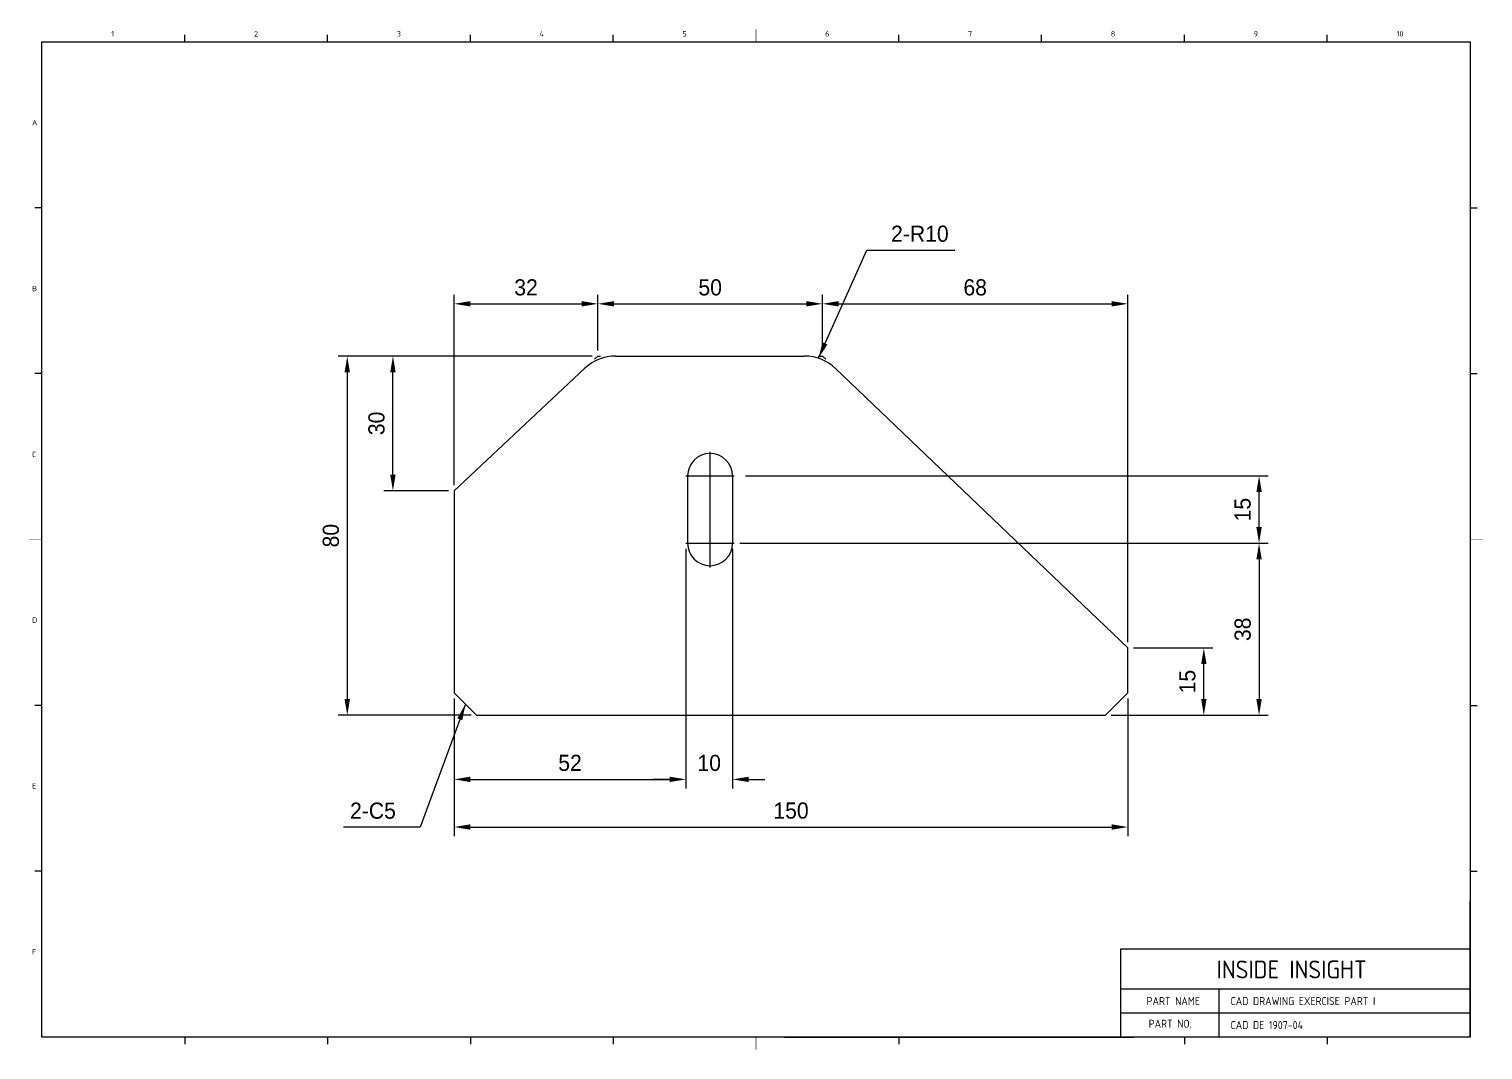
# Model space of a CAD drawing. Header units: inches. Extents: x 328 to 12229, y 132 to 477.
# Drawn here: x 1499.3 to 1823, y 137.6 to 364.9 of the extents above; entities that cross this region are included whole.
import ezdxf

# ---------------------------------------------------------------- set-up
doc = ezdxf.new("R2010")
doc.units = ezdxf.units.IN
doc.header["$MEASUREMENT"] = 0
for name, pattern in [('C1', [3.52, 3, -0.2, 0.12, -0.2]), ('C2', [7.05, 6, -0.4, 0.25, -0.4]), ('D2', [11.2, 8, -0.8, 0.4, -0.8, 0.4, -0.8])]:
    doc.linetypes.add(name, pattern=pattern)
doc.layers.add('1', color=1, linetype='C2')
doc.layers.add('3', color=3, linetype='D2')
doc.styles.add('A', font='GENISO', dxfattribs={"bigfont": 'WHGTXT'})
doc.styles.get("Standard").update_dxf_attribs({"font": 'gulim.ttc'})
doc.dimstyles.new('inside insight', dxfattribs={"dimscale": 20, "dimtxt": 0.18, "dimasz": 0.18, "dimexe": 0.1, "dimexo": 0.0625, "dimgap": 0.09, "dimtad": 1, "dimdec": 0, "dimzin": 0, "dimdsep": 46, "dimtxsty": 'Standard', "dimcen": 0.09, "dimclrd": 3, "dimclre": 3, "dimclrt": 2, "dimadec": 0, "dimazin": 0, "dimtfac": 1, "dimtdec": 0, "dimtofl": 0, "dimtmove": 0, "dimatfit": 3, "dimfxl": 0, "dimtolj": 1, "dimtzin": 0, "dimarcsym": 0})

# ---------------------------------------------------------------- blocks, each defined once
blk = doc.blocks.new('INSIDE INSIGHT TITLE BLOCK')
at = {"linetype": 'Continuous'}
for p, q in [((721.37, 362.03), (1039.37, 362.03)), ((721.37, 140.43), (721.37, 362.03)), ((1039.37, 362.03), (1039.37, 140.43)), ((1039.37, 140.43), (721.37, 140.43))]:
    blk.add_line(p, q, dxfattribs=at)
at = {"layer": '3', "color": 3, "linetype": 'Continuous'}
for p, q in [((753.17, 362.03), (753.17, 363.63)), ((784.97, 362.03), (784.97, 363.63)), ((848.57, 362.03), (848.57, 363.63)), ((912.17, 362.03), (912.17, 363.63)), ((943.97, 362.03), (943.97, 363.63)), ((975.77, 362.03), (975.77, 363.63)), ((1007.57, 362.03), (1007.57, 363.63)), ((721.37, 325.11), (719.77, 325.11)), ((1039.37, 325.11), (1040.97, 325.11)), ((721.37, 288.19), (719.77, 288.19)), ((1039.37, 288.19), (1040.97, 288.19)), ((721.37, 214.27), (719.77, 214.27)), ((1039.37, 214.27), (1040.97, 214.27)), ((721.37, 177.35), (719.77, 177.35)), ((1039.37, 177.35), (1040.97, 177.35)), ((1039.37, 140.43), (1039.37, 170.72)), ((1039.37, 160.03), (961.55, 160.03)), ((961.55, 160.03), (961.55, 140.43)), ((1039.37, 151.12), (961.55, 151.12)), ((983.53, 140.43), (983.53, 151.12)), ((1039.37, 145.77), (961.55, 145.77)), ((753.17, 140.43), (753.17, 138.83)), ((784.97, 140.43), (784.97, 138.83)), ((816.77, 140.43), (816.77, 138.83)), ((848.57, 140.43), (848.57, 138.83)), ((886.68, 140.43), (964.49, 140.43)), ((912.17, 140.43), (912.17, 138.83)), ((975.77, 140.43), (975.77, 138.83))]:
    blk.add_line(p, q, dxfattribs=at)
at = {"layer": '3', "linetype": 'Continuous'}
blk.add_line((816.77, 362.03), (816.77, 363.63), dxfattribs=at)
at = {"layer": '3', "color": 3, "linetype": 'Continuous', "const_width": 0.12}
for points in [[(880.37, 362.03), (880.37, 364.83)], [(721.37, 251.23), (718.57, 251.23)], [(1039.37, 251.23), (1042.17, 251.23)], [(880.37, 140.43), (880.37, 137.63)]]:
    blk.add_lwpolyline(points, dxfattribs=at)
at = {"linetype": 'Continuous', "style": 'A'}
for s, height, p in [('1', 1.2, (736.77, 363.23)), ('2', 1.2, (768.57, 363.23)), ('3', 1.2, (800.37, 363.23)), ('4', 1.2, (832.17, 363.23)), ('5', 1.2, (863.97, 363.23)), ('6', 1.2, (895.77, 363.23)), ('7', 1.2, (927.57, 363.23)), ('8', 1.2, (959.37, 363.23)), ('9', 1.2, (991.17, 363.23)), ('10', 1.2, (1022.97, 363.23)), ('A', 1.2, (719.17, 343.43)), ('B', 1.2, (719.17, 306.51)), ('C', 1.2, (719.17, 269.59)), ('D', 1.2, (719.17, 232.67)), ('E', 1.2, (719.17, 195.75)), ('F', 1.2, (719.17, 158.83)), ('PART NAME', 1.782, (967.34, 147.56)), ('PART NO.', 1.782, (967.81, 142.51))]:
    blk.add_text(s, height=height, dxfattribs=at).set_placement(p)
at = {"insert": (982.94, 157.48), "char_height": 3.9942, "width": 47.99, "attachment_point": 1, "style": 'A'}
blk.add_mtext('INSIDE INSIGHT', dxfattribs=at)
blk = doc.blocks.new('*D34')
at = {"color": 3, "lineweight": -2}
for p, q in [((1593.96, 263.33), (1593.96, 305.71)), ((1625.96, 293.33), (1625.96, 305.71)), ((1597.56, 303.71), (1622.36, 303.71))]:
    blk.add_line(p, q, dxfattribs=at)
at = {"color": 3}
for points in [[(1597.56, 304.31), (1597.56, 303.11), (1593.96, 303.71)], [(1622.36, 303.11), (1622.36, 304.31), (1625.96, 303.71)]]:
    blk.add_solid(points, dxfattribs=at)
at = {"layer": 'Defpoints', "color": 0}
for p in [(1625.96, 303.71), (1625.96, 292.08), (1593.96, 262.08)]:
    blk.add_point(p, dxfattribs=at)
at = {"color": 2, "insert": (1609.96, 307.35), "char_height": 3.6, "attachment_point": 5}
blk.add_mtext('\\A1;32', dxfattribs=at)
blk = doc.blocks.new('*D35')
at = {"color": 3, "lineweight": -2}
for p, q in [((1625.96, 293.33), (1625.96, 305.71)), ((1675.96, 293.33), (1675.96, 305.71)), ((1629.56, 303.71), (1672.36, 303.71))]:
    blk.add_line(p, q, dxfattribs=at)
at = {"color": 3}
for points in [[(1629.56, 304.31), (1629.56, 303.11), (1625.96, 303.71)], [(1672.36, 303.11), (1672.36, 304.31), (1675.96, 303.71)]]:
    blk.add_solid(points, dxfattribs=at)
at = {"layer": 'Defpoints', "color": 0}
for p in [(1675.96, 303.71), (1625.96, 292.08), (1675.96, 292.08)]:
    blk.add_point(p, dxfattribs=at)
at = {"color": 2, "insert": (1650.96, 307.35), "char_height": 3.6, "attachment_point": 5}
blk.add_mtext('\\A1;50', dxfattribs=at)
blk = doc.blocks.new('*D36')
at = {"color": 3, "lineweight": -2}
for p, q in [((1675.96, 293.33), (1675.96, 305.71)), ((1743.96, 228.33), (1743.96, 305.71)), ((1679.56, 303.71), (1740.36, 303.71))]:
    blk.add_line(p, q, dxfattribs=at)
at = {"color": 3}
for points in [[(1679.56, 304.31), (1679.56, 303.11), (1675.96, 303.71)], [(1740.36, 303.11), (1740.36, 304.31), (1743.96, 303.71)]]:
    blk.add_solid(points, dxfattribs=at)
at = {"layer": 'Defpoints', "color": 0}
for p in [(1743.96, 303.71), (1675.96, 292.08), (1743.96, 227.08)]:
    blk.add_point(p, dxfattribs=at)
at = {"color": 2, "insert": (1709.96, 307.35), "char_height": 3.6, "attachment_point": 5}
blk.add_mtext('\\A1;68', dxfattribs=at)
blk = doc.blocks.new('*D37')
at = {"color": 3, "lineweight": -2}
for p, q in [((1624.71, 292.08), (1568.15, 292.08)), ((1570.15, 288.48), (1570.15, 215.68)), ((1597.71, 212.08), (1568.15, 212.08))]:
    blk.add_line(p, q, dxfattribs=at)
at = {"color": 3}
for points in [[(1570.75, 288.48), (1569.55, 288.48), (1570.15, 292.08)], [(1569.55, 215.68), (1570.75, 215.68), (1570.15, 212.08)]]:
    blk.add_solid(points, dxfattribs=at)
at = {"layer": 'Defpoints', "color": 0}
for p in [(1625.96, 292.08), (1570.15, 212.08), (1598.96, 212.08)]:
    blk.add_point(p, dxfattribs=at)
at = {"color": 2, "insert": (1566.51, 252.08), "char_height": 3.6, "attachment_point": 5, "rotation": 90}
blk.add_mtext('\\A1;80', dxfattribs=at)
blk = doc.blocks.new('*D38')
at = {"color": 3, "lineweight": -2}
for p, q in [((1657.59, 250.38), (1775.18, 250.38)), ((1773.18, 246.78), (1773.18, 215.68)), ((1740.21, 212.08), (1775.18, 212.08))]:
    blk.add_line(p, q, dxfattribs=at)
at = {"color": 3}
for points in [[(1773.78, 246.78), (1772.58, 246.78), (1773.18, 250.38)], [(1772.58, 215.68), (1773.78, 215.68), (1773.18, 212.08)]]:
    blk.add_solid(points, dxfattribs=at)
at = {"layer": 'Defpoints', "color": 0}
for p in [(1656.34, 250.38), (1738.96, 212.08), (1773.18, 212.08)]:
    blk.add_point(p, dxfattribs=at)
at = {"color": 2, "insert": (1769.54, 231.23), "char_height": 3.6, "attachment_point": 5, "rotation": 90}
blk.add_mtext('\\A1;38', dxfattribs=at)
blk = doc.blocks.new('*D39')
at = {"color": 3, "lineweight": -2}
for p, q in [((1658.84, 265.38), (1775.18, 265.38)), ((1773.18, 253.98), (1773.18, 261.78)), ((1658.84, 250.38), (1775.18, 250.38))]:
    blk.add_line(p, q, dxfattribs=at)
at = {"color": 3}
for points in [[(1773.78, 261.78), (1772.58, 261.78), (1773.18, 265.38)], [(1772.58, 253.98), (1773.78, 253.98), (1773.18, 250.38)]]:
    blk.add_solid(points, dxfattribs=at)
at = {"layer": 'Defpoints', "color": 0}
for p in [(1657.59, 265.38), (1773.18, 265.38), (1657.59, 250.38)]:
    blk.add_point(p, dxfattribs=at)
at = {"color": 2, "insert": (1769.53, 257.88), "char_height": 3.6, "attachment_point": 5, "rotation": 90}
blk.add_mtext('\\A1;15', dxfattribs=at)
blk = doc.blocks.new('*D40')
at = {"color": 3, "lineweight": -2}
for p, q in [((1645.54, 249.13), (1645.54, 195.81)), ((1655.94, 249.13), (1655.94, 195.81)), ((1641.94, 197.81), (1638.34, 197.81)), ((1659.54, 197.81), (1663.14, 197.81))]:
    blk.add_line(p, q, dxfattribs=at)
at = {"color": 3}
for points in [[(1641.94, 197.21), (1641.94, 198.41), (1645.54, 197.81)], [(1659.54, 198.41), (1659.54, 197.21), (1655.94, 197.81)]]:
    blk.add_solid(points, dxfattribs=at)
at = {"layer": 'Defpoints', "color": 0}
for p in [(1645.54, 250.38), (1655.94, 250.38), (1655.94, 197.81)]:
    blk.add_point(p, dxfattribs=at)
at = {"color": 2, "insert": (1650.74, 201.46), "char_height": 3.6, "attachment_point": 5}
blk.add_mtext('\\A1;10', dxfattribs=at)
blk = doc.blocks.new('*D41')
at = {"color": 3, "lineweight": -2}
for p, q in [((1645.54, 247.88), (1645.54, 195.82)), ((1593.96, 215.83), (1593.96, 195.82)), ((1597.56, 197.82), (1641.94, 197.82))]:
    blk.add_line(p, q, dxfattribs=at)
at = {"color": 3}
for points in [[(1597.56, 198.42), (1597.56, 197.22), (1593.96, 197.82)], [(1641.94, 197.22), (1641.94, 198.42), (1645.54, 197.82)]]:
    blk.add_solid(points, dxfattribs=at)
at = {"layer": 'Defpoints', "color": 0}
for p in [(1645.54, 249.13), (1593.96, 217.08), (1645.54, 197.82)]:
    blk.add_point(p, dxfattribs=at)
at = {"color": 2, "insert": (1619.75, 201.47), "char_height": 3.6, "attachment_point": 5}
blk.add_mtext('\\A1;52', dxfattribs=at)
blk = doc.blocks.new('*D42')
at = {"color": 3, "lineweight": -2}
for p, q in [((1593.96, 215.83), (1593.96, 185.2)), ((1743.96, 215.83), (1743.96, 185.2)), ((1597.56, 187.2), (1740.36, 187.2))]:
    blk.add_line(p, q, dxfattribs=at)
at = {"color": 3}
for points in [[(1597.56, 187.8), (1597.56, 186.6), (1593.96, 187.2)], [(1740.36, 186.6), (1740.36, 187.8), (1743.96, 187.2)]]:
    blk.add_solid(points, dxfattribs=at)
at = {"layer": 'Defpoints', "color": 0}
for p in [(1593.96, 217.08), (1743.96, 217.08), (1743.96, 187.2)]:
    blk.add_point(p, dxfattribs=at)
at = {"color": 2, "insert": (1668.96, 190.85), "char_height": 3.6, "attachment_point": 5}
blk.add_mtext('\\A1;150', dxfattribs=at)
blk = doc.blocks.new('*D43')
at = {"color": 3, "lineweight": -2}
for p, q in [((1624.71, 292.08), (1578.32, 292.08)), ((1580.32, 265.68), (1580.32, 288.48)), ((1592.71, 262.08), (1578.32, 262.08))]:
    blk.add_line(p, q, dxfattribs=at)
at = {"color": 3}
for points in [[(1580.92, 288.48), (1579.72, 288.48), (1580.32, 292.08)], [(1579.72, 265.68), (1580.92, 265.68), (1580.32, 262.08)]]:
    blk.add_solid(points, dxfattribs=at)
at = {"layer": 'Defpoints', "color": 0}
for p in [(1580.32, 292.08), (1625.96, 292.08), (1593.96, 262.08)]:
    blk.add_point(p, dxfattribs=at)
at = {"color": 2, "insert": (1576.67, 277.08), "char_height": 3.6, "attachment_point": 5, "rotation": 90}
blk.add_mtext('\\A1;30', dxfattribs=at)
blk = doc.blocks.new('*D44')
at = {"color": 3, "lineweight": -2}
for p, q in [((1745.21, 227.08), (1762.88, 227.08)), ((1760.88, 215.68), (1760.88, 223.48)), ((1741.46, 212.08), (1762.88, 212.08))]:
    blk.add_line(p, q, dxfattribs=at)
at = {"color": 3}
for points in [[(1761.48, 223.48), (1760.28, 223.48), (1760.88, 227.08)], [(1760.28, 215.68), (1761.48, 215.68), (1760.88, 212.08)]]:
    blk.add_solid(points, dxfattribs=at)
at = {"layer": 'Defpoints', "color": 0}
for p in [(1743.96, 227.08), (1760.88, 227.08), (1740.21, 212.08)]:
    blk.add_point(p, dxfattribs=at)
at = {"color": 2, "insert": (1757.23, 219.58), "char_height": 3.6, "attachment_point": 5, "rotation": 90}
blk.add_mtext('\\A1;15', dxfattribs=at)

msp = doc.modelspace()

# ---------------------------------------------------------------- linework, layer by layer
for p, q in [((1625.236473, 291.39991), (1625.964741, 292.082661)), ((1625.964741, 292.082661), (1626.563669, 292.082661)), ((1629.919216, 292.082661), (1671.954107, 292.082661)), ((1675.02022, 292.082661), (1675.964741, 292.082661)), ((1676.691636, 291.387835), (1675.964741, 292.082661)), ((1593.964741, 262.082661), (1623.079804, 289.378033)), ((1743.964741, 227.082661), (1678.863919, 289.311388)), ((1645.936661, 265.383703), (1645.936661, 250.383703)), ((1655.936661, 265.383703), (1655.936661, 250.383703)), ((1593.964741, 262.082661), (1593.964741, 217.082661)), ((1743.964741, 217.082661), (1743.964741, 227.082661)), ((1593.964741, 217.082661), (1598.964741, 212.082661)), ((1738.964741, 212.082661), (1743.964741, 217.082661)), ((1598.964741, 212.082661), (1738.964741, 212.082661))]:
    msp.add_line(p, q)
for centre, radius, start, end in [((1629.919216, 282.082661), 10, 90, 133.15238973), ((1671.954107, 282.082661), 10, 46.29216689, 90), ((1650.936661, 265.383703), 5, 0, 180), ((1650.936661, 250.383703), 5, 180, 0)]:
    msp.add_arc(centre, radius, start, end)
at = {"layer": '1', "linetype": 'C1', "ltscale": 10}
for p, q in [((1650.936661, 255.783703), (1650.936661, 270.783703)), ((1645.536661, 265.383703), (1656.336661, 265.383703)), ((1650.936661, 244.983703), (1650.936661, 255.783703)), ((1645.536661, 250.383703), (1656.336661, 250.383703))]:
    msp.add_line(p, q, dxfattribs=at)
at = {"layer": '3', "color": 3, "linetype": 'Continuous'}
msp.add_line((1788.362756, 140.427268), (1788.362756, 138.827268), dxfattribs=at)

# ---------------------------------------------------------------- block references
msp.add_blockref('INSIDE INSIGHT TITLE BLOCK', (780.79414, 0))

# ---------------------------------------------------------------- texts
at = {"linetype": 'Continuous', "style": 'A'}
for s, p in [('CAD DRAWING EXERCISE PART I', (1766.835363, 147.555268)), ('CAD DE 1907-04', (1766.835363, 142.209268))]:
    msp.add_text(s, height=1.782, dxfattribs=at).set_placement(p)
at = {"color": 2, "char_height": 3.6}
for s, insert, attachment_point in [('2-R10', (1691.243271, 317.464268), 7), ('2-C5', (1580.979463, 188.997951), 9)]:
    msp.add_mtext(s, dxfattribs=dict(at, insert=insert, attachment_point=attachment_point))

# ---------------------------------------------------------------- dimensions: what is measured, and where the dimension line sits
for base, p1, p2, picture, middle in [((1625.964741, 303.709094), (1593.964741, 262.082661), (1625.964741, 292.082661), '*D34', (1609.964741, 307.354094)), ((1675.964741, 303.709094), (1625.964741, 292.082661), (1675.964741, 292.082661), '*D35', (1650.964741, 307.354094)), ((1743.964741, 303.709094), (1675.964741, 292.082661), (1743.964741, 227.082661), '*D36', (1709.964741, 307.354094)), ((1655.936661, 197.806584), (1645.536661, 250.383703), (1655.936661, 250.383703), '*D40', (1650.736661, 201.455184)), ((1645.536661, 197.8228), (1593.964741, 217.082661), (1645.536661, 249.133703), '*D41', (1619.750701, 201.4678)), ((1743.964741, 187.197951), (1593.964741, 217.082661), (1743.964741, 217.082661), '*D42', (1668.964741, 190.846551))]:
    dim = msp.add_linear_dim(base=base, p1=p1, p2=p2, dimstyle='inside insight')
    dim.commit()
    dim.dimension.update_dxf_attribs({"geometry": picture, "text_midpoint": middle})
for base, p1, p2, picture, middle in [((1570.15109, 212.082661), (1625.964741, 292.082661), (1598.964741, 212.082661), '*D37', (1566.506089, 252.082661)), ((1580.319075, 292.082661), (1593.964741, 262.082661), (1625.964741, 292.082661), '*D43', (1576.674075, 277.082661)), ((1773.180936, 265.383703), (1657.586661, 250.383703), (1657.586661, 265.383703), '*D39', (1769.532336, 257.883703)), ((1773.180936, 212.082661), (1656.336661, 250.383703), (1738.964741, 212.082661), '*D38', (1769.535936, 231.233182)), ((1760.876998, 227.082661), (1740.214741, 212.082661), (1743.964741, 227.082661), '*D44', (1757.228398, 219.582661))]:
    dim = msp.add_linear_dim(base=base, p1=p1, p2=p2, angle=90, dimstyle='inside insight')
    dim.commit()
    dim.dimension.update_dxf_attribs({"geometry": picture, "text_midpoint": middle})

# ---------------------------------------------------------------- leaders
at = {"annotation_type": 0, "has_hookline": 1}
for points, hookline_direction, text_width in [([(1675.055985, 291.589414), (1685.843271, 315.664268), (1689.443271, 315.664268)], 0, 14.1948), ([(1596.464741, 214.582661), (1586.379463, 187.197951), (1582.779463, 187.197951)], 1, 11.6316)]:
    msp.add_leader(points, dimstyle='inside insight', dxfattribs=dict(at, hookline_direction=hookline_direction, text_width=text_width))

doc.saveas('drawing.dxf')
